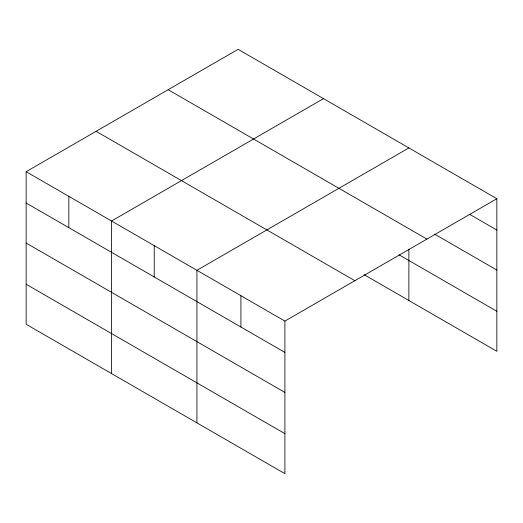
<?xml version="1.0" encoding="UTF-8"?>
<svg xmlns="http://www.w3.org/2000/svg" width="523" height="523" viewBox="0 0 523 523"><rect width="100%" height="100%" fill="white"/><g stroke="black" fill="none" stroke-linecap="round" stroke-linejoin="round"><path stroke-width="0.78" d="M284.898 392.427L284.898 321.089L26.15 171.701L26.15 324.28L284.898 473.668L284.898 392.427L26.15 243.038M364.08 274.647L496.85 351.299L496.85 198.72L238.102 49.332L26.15 171.701M323.489 98.631L111.536 221L111.536 373.579M408.875 147.931L196.923 270.299L196.923 422.878M284.898 321.089L496.85 198.72M469.621 214.319L496.85 230.042M434.711 234.18L496.85 270.058M168.158 89.714L426.905 239.103M399.075 254.838L496.85 311.283M96.095 131.319L354.842 280.707M26.15 203.022L284.898 352.41M26.15 284.264L284.898 433.652M408.875 249.177L408.875 300.509M240.913 295.691L240.913 327.012M154.233 245.647L154.233 276.968M68.846 196.347L68.846 227.668"/></g></svg>
